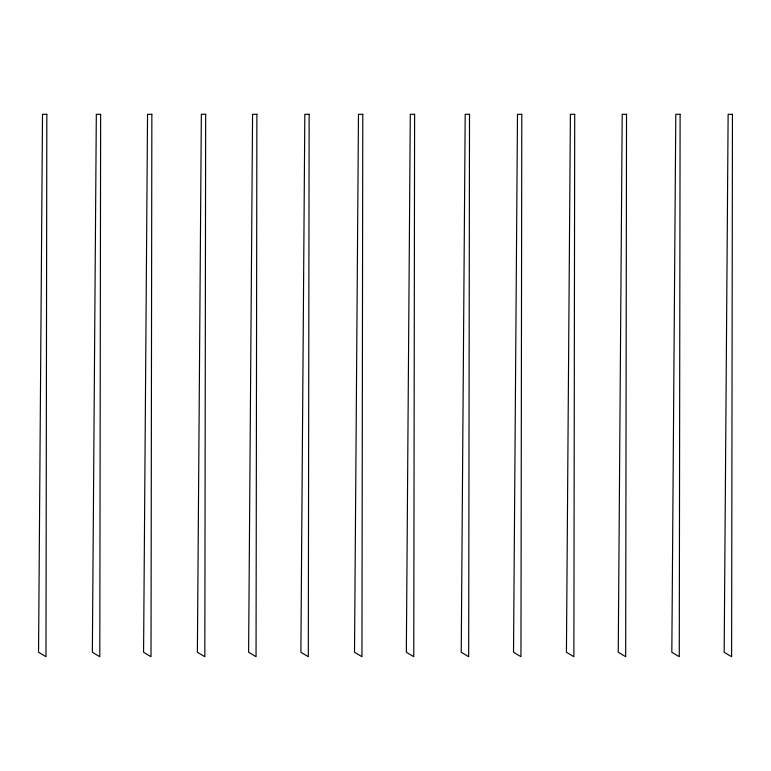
<?xml version="1.0" encoding="UTF-8"?>
<svg xmlns="http://www.w3.org/2000/svg" width="771" height="771" viewBox="0 0 771 771"><rect width="100%" height="100%" fill="white"/><g stroke="black" fill="none" stroke-linecap="round" stroke-linejoin="round"><path stroke-width="1.16" d="M46.829 114.301L45.981 656.699L38.55 652.266L42.511 114.301L46.829 114.301M100.635 114.301L99.796 656.699L92.356 652.266L96.317 114.301L100.635 114.301M151.858 114.301L151.01 656.699L143.579 652.266L147.54 114.301L151.858 114.301M205.664 114.301L204.826 656.699L197.386 652.266L201.347 114.301L205.664 114.301M256.888 114.301L256.049 656.699L248.609 652.266L252.57 114.301L256.888 114.301M309.142 114.301L308.304 656.699L300.873 652.266L304.824 114.301L309.142 114.301M362.784 114.301L361.946 656.699L354.515 652.266L358.476 114.301L362.784 114.301M414.605 114.301L413.767 656.699L406.336 652.266L410.297 114.301L414.605 114.301M469.51 114.301L468.672 656.699L461.231 652.266L465.192 114.301L469.51 114.301M521.794 114.301L520.955 656.699L513.525 652.266L517.486 114.301L521.794 114.301M574.713 114.301L573.875 656.699L566.434 652.266L570.395 114.301L574.713 114.301M626.524 114.301L625.676 656.699L618.246 652.266L622.207 114.301L626.524 114.301M680.109 114.301L679.27 656.699L671.83 652.266L675.791 114.301L680.109 114.301M732.45 114.301L731.612 656.699L724.171 652.266L728.132 114.301L732.45 114.301"/></g></svg>
